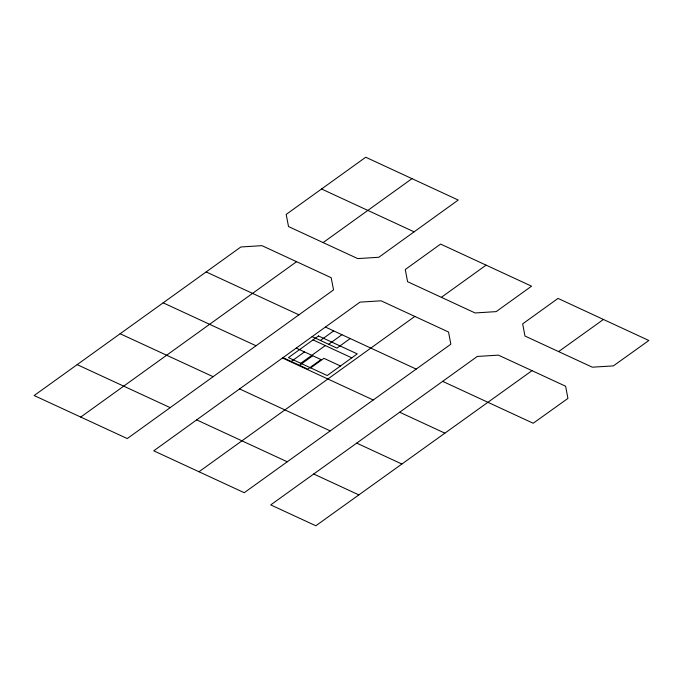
<?xml version="1.0" encoding="UTF-8"?>
<svg xmlns="http://www.w3.org/2000/svg" width="683" height="683" viewBox="0 0 683 683"><rect width="100%" height="100%" fill="white"/><g stroke="black" fill="none" stroke-linecap="round" stroke-linejoin="round"><path stroke-width="1.02" d="M298.923 314.829L127.277 438.571L34.15 395.542L240.851 246.99L261.93 245.649L331.187 277.708L333.552 289.882L298.923 314.829L206.155 271.928M325.398 327.063L153.752 450.814L244.241 492.708L450.848 344.198L448.535 332.032L381.08 300.802L360.001 302.134L325.398 327.063L416.186 369.093M291.24 361.478L304.49 351.924M320.395 340.458L333.646 330.905M300.742 363.296L325.313 345.581M299.513 365.311L312.771 355.749M328.668 344.292L341.918 334.73M350.2 338.555L336.941 348.117L312.122 336.634M310.671 367.889L323.921 358.336L340.476 365.986M80.739 417.074L296.584 261.683M411.986 178.647L323.119 242.593L288.525 226.56L286.186 214.411L365.729 157.235L458.225 200.042L378.826 257.269L357.747 258.601L323.119 242.593M414.837 316.417L198.966 471.757M441.372 297.327L475.103 312.959L496.182 311.619L531.562 286.177L440.595 244.079L405.275 269.52L407.58 281.695L441.372 297.327L486.108 265.124M532.006 370.664L315.836 525.765L270.716 504.908L477.289 356.458L498.368 355.126L532.006 370.664L565.618 386.228L567.932 398.402L533.21 423.255L442.627 381.345M558.6 351.608L603.43 319.465L648.85 340.493L613.377 365.892L592.306 367.189L524.962 336.027L522.657 323.862L558.037 298.411L603.43 319.465M321.565 188.995L414.12 231.836M313.036 339.895L351.779 357.841M296.217 348.099L321.044 359.582L307.794 369.136L282.967 357.653M163.135 302.825L256.023 345.76M399.7 412.233L444.881 433.159M282.497 357.994L373.225 399.99M120.14 333.748L213.113 376.692M239.588 388.926L330.196 430.888M356.705 443.113L401.852 464.022M77.179 364.645L170.178 407.64M313.736 474.011L358.831 494.885M196.653 419.883L287.236 461.785M318.491 335.959L288.457 357.619L327.225 375.539L357.26 353.888L318.491 335.959"/></g></svg>
